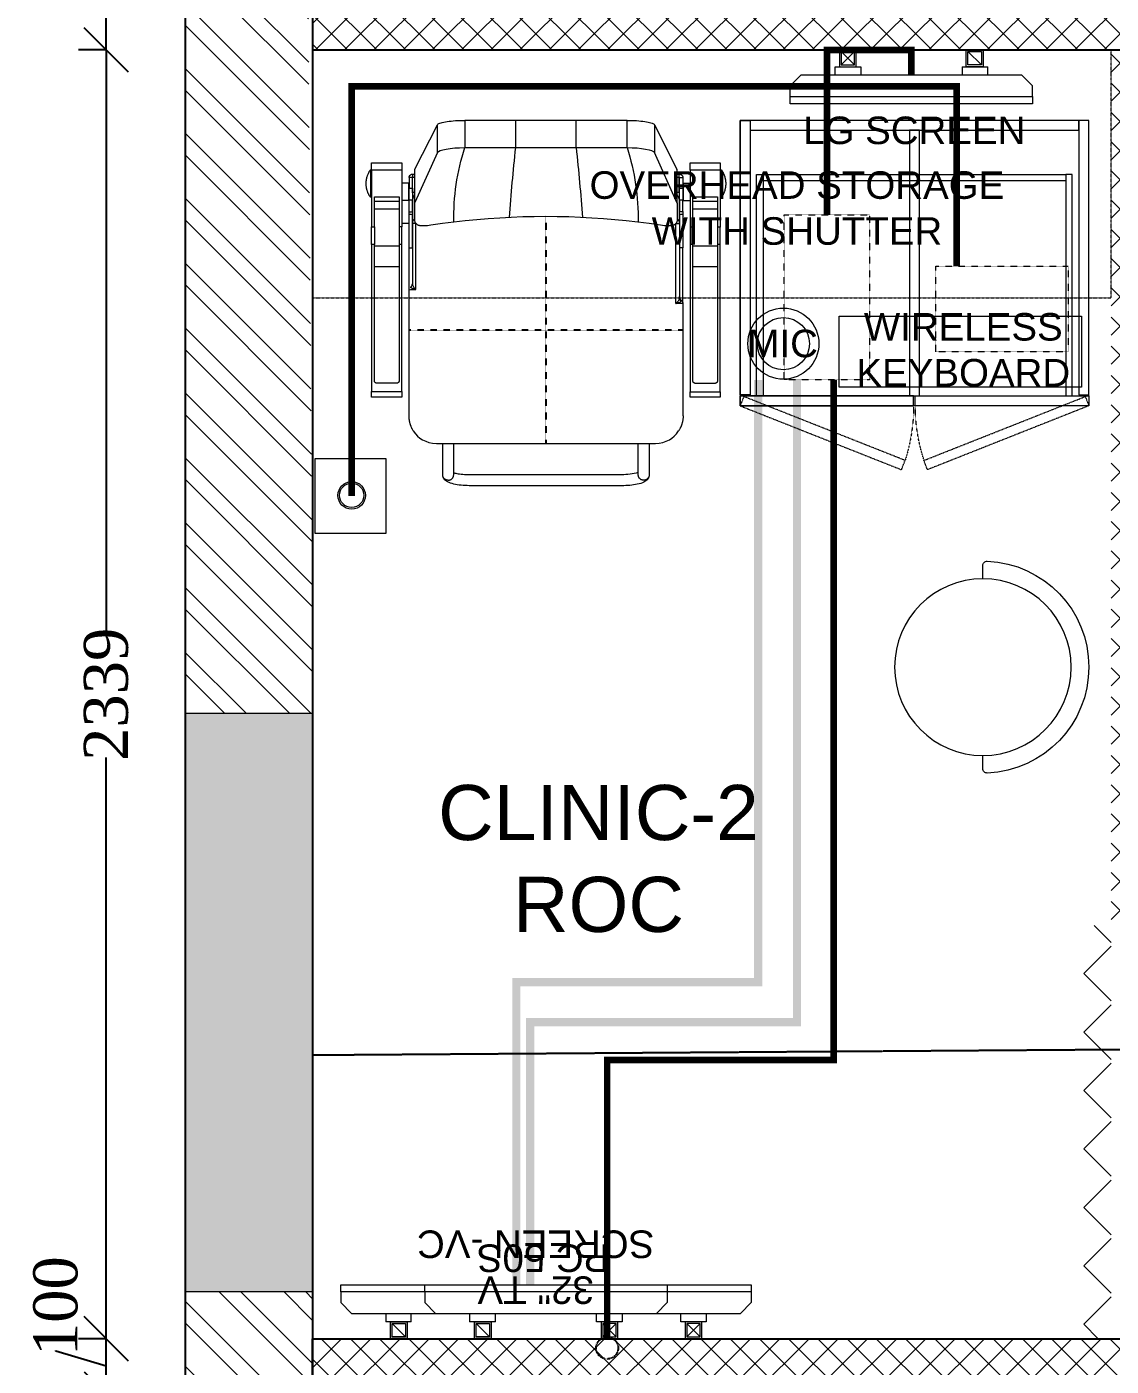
# Model space of a CAD drawing. Header units: millimetres. Extents: x 247811 to 254473, y -206991 to -192801.
# Drawn here: x 247811 to 249779, y -197293 to -194862 of the extents above; entities that cross this region are included whole.
import ezdxf

# ---------------------------------------------------------------- set-up
doc = ezdxf.new("R2010")
doc.units = ezdxf.units.MM
doc.header["$LTSCALE"] = 0.1
doc.header["$MEASUREMENT"] = 0
doc.header["$PDMODE"] = 3
for name, pattern in [('a_p6_plan_L18$0$HIDDEN', [0.375, 0.25, -0.125]), ('ACAD_ISO03W100', [30, 12, -18]), ('HIDDEN', [0.375, 0.25, -0.125])]:
    doc.linetypes.add(name, pattern=pattern)
for name, color, linetype, lineweight in [('A-DIM', 31, 'Continuous', 15), ('Column', 243, 'Continuous', 9), ('Floor-Unit', 1, 'Continuous', 13), ('HIDDEN LINE', 177, 'Continuous', 0), ('I-FURNITURE CURTAIN', 156, 'Continuous', 13), ('LENS_CURTAIN', 5, 'a_p6_plan_L18$0$HIDDEN', 9), ('LENS_FURNITURE', 13, 'Continuous', 9), ('LENS_HATCH', 251, 'Continuous', 5), ('LENS_HATCH_WALL', 251, 'Continuous', 5), ('LENS_PARTITION', 21, 'Continuous', 25), ('LENS_TEXT', 4, 'Continuous', 5), ('LN-DIMENSION', 252, 'Continuous', 5), ('LN-ELEVATION-2', 103, 'Continuous', 20), ('TV', 3, 'Continuous', 18)]:
    doc.layers.add(name, color=color, linetype=linetype, lineweight=lineweight)
doc.layers.add('BEAM', color=5, linetype='Continuous')
doc.layers.add('wall', color=5, linetype='Continuous')
doc.layers.add('Column hatch', color=252, linetype='Continuous', lineweight=20, true_color=0x8a8a8a)
doc.styles.add('LK by Kuldeepak', font='times.ttf')
doc.styles.get("Standard").update_dxf_attribs({"font": 'arial.ttf'})
doc.dimstyles.new('LK BY KULDEEPAK', dxfattribs={"dimtxt": 80, "dimasz": 80, "dimexe": 50, "dimexo": 1, "dimtad": 0, "dimdec": 0, "dimtxsty": 'LK by Kuldeepak', "dimblk": 'OBLIQUE', "dimcen": 2.5, "dimclrd": 250, "dimclre": 250, "dimclrt": 256, "dimadec": 0, "dimazin": 0, "dimtfac": 1, "dimtdec": 0, "dimtmove": 0, "dimatfit": 3, "dimfxl": 1, "dimarcsym": 0})

# ---------------------------------------------------------------- blocks, each defined once
blk = doc.blocks.new('CLINIC SCREEN')
at = {"layer": 'TV'}
for p, q in [((-103.1, 42.9), (-127.4, 18.6)), ((-127.4, 42.9), (-103.1, 18.6)), ((102.7, 42.9), (127, 18.6))]:
    blk.add_line(p, q, dxfattribs=at)
at = {"layer": 'TV', "ltscale": 12}
for p, q in [((-220, -19.4), (-200.6, 0)), ((200.6, 0), (-200.6, 0)), ((-138.5, 0), (-138.5, 15.5)), ((-138.5, 15.5), (-92, 15.5)), ((-92, 15.5), (-92, 0)), ((92, 15.5), (92, 0)), ((92, 15.5), (138.5, 15.5)), ((138.5, 0), (138.5, 15.5)), ((220, -19.4), (200.6, 0)), ((-220, -38.8), (-220, -19.4)), ((220, -38.8), (220, -19.4))]:
    blk.add_line(p, q, dxfattribs=at)
at = {"layer": 'TV'}
for points in [[(-130.4, 15.5), (-100.1, 15.5), (-100.1, 45.9), (-130.4, 45.9)], [(-127.4, 18.6), (-103.1, 18.6), (-103.1, 42.9), (-127.4, 42.9)], [(130, 15.5), (99.7, 15.5), (99.7, 45.9), (130, 45.9)], [(127, 18.6), (102.7, 18.6), (102.7, 42.9), (127, 42.9)]]:
    blk.add_lwpolyline(points, close=True, dxfattribs=at)
at = {"layer": 'TV', "ltscale": 12}
blk.add_lwpolyline([(-220, -51.7), (-220, -38.8), (220, -38.8), (220, -51.7)], close=True, dxfattribs=at)
at = {"layer": 'Floor-Unit', "color": 0, "ltscale": 2, "insert": (5.2, -100.4), "char_height": 50, "attachment_point": 5}
blk.add_mtext_dynamic_manual_height_columns('LG SCREEN', width=466.48, gutter_width=12.5, heights=[0], dxfattribs=at)
blk = doc.blocks.new('A$C18799085')
at = {"layer": 'TV'}
for p, q in [((116.9, 152.6), (92.6, 128.3)), ((92.6, 152.6), (116.9, 128.3)), ((627.7, 152.6), (652, 128.3))]:
    blk.add_line(p, q, dxfattribs=at)
at = {"layer": 'TV', "ltscale": 12}
for p, q in [((81.5, 109.7), (81.5, 125.2)), ((81.5, 125.2), (128, 125.2)), ((128, 125.2), (128, 109.7)), ((617, 125.2), (617, 109.7)), ((617, 125.2), (663.5, 125.2)), ((663.5, 109.7), (663.5, 125.2)), ((0, 90.3), (19.4, 109.7)), ((725.6, 109.7), (19.4, 109.7)), ((745, 90.3), (725.6, 109.7)), ((0, 70.9), (0, 90.3)), ((745, 70.9), (745, 90.3))]:
    blk.add_line(p, q, dxfattribs=at)
at = {"layer": 'TV'}
for points in [[(89.6, 125.2), (119.9, 125.2), (119.9, 155.6), (89.6, 155.6)], [(92.6, 128.3), (116.9, 128.3), (116.9, 152.6), (92.6, 152.6)], [(655, 125.2), (624.7, 125.2), (624.7, 155.6), (655, 155.6)], [(652, 128.3), (627.7, 128.3), (627.7, 152.6), (652, 152.6)]]:
    blk.add_lwpolyline(points, close=True, dxfattribs=at)
at = {"layer": 'TV', "ltscale": 12}
blk.add_lwpolyline([(0, 58), (0, 70.9), (745, 70.9), (745, 58)], close=True, dxfattribs=at)
at = {"layer": 'Floor-Unit', "color": 0, "ltscale": 2, "insert": (391.2, 25.6), "char_height": 50, "attachment_point": 5}
blk.add_mtext_dynamic_manual_height_columns('32" TV SCREEN -VC', width=466.48, gutter_width=12.5, heights=[0], dxfattribs=at)
blk = doc.blocks.new('A$Cd93dec76')
at = {"layer": 'TV'}
for p, q in [((124.9, 168.9), (100.6, 144.6)), ((100.6, 168.9), (124.9, 144.6)), ((330.7, 168.9), (355, 144.6))]:
    blk.add_line(p, q, dxfattribs=at)
at = {"layer": 'TV', "ltscale": 12}
for p, q in [((8, 106.6), (27.5, 126)), ((428.6, 126), (27.5, 126)), ((89.5, 126), (89.5, 141.6)), ((89.5, 141.6), (136.1, 141.6)), ((136.1, 141.6), (136.1, 126)), ((320, 141.6), (320, 126)), ((320, 141.6), (366.6, 141.6)), ((366.6, 126), (366.6, 141.6)), ((448, 106.6), (428.6, 126)), ((8, 87.2), (8, 106.6)), ((448, 87.2), (448, 106.6))]:
    blk.add_line(p, q, dxfattribs=at)
at = {"layer": 'TV'}
for points in [[(97.6, 141.6), (128, 141.6), (128, 171.9), (97.6, 171.9)], [(358.1, 141.6), (327.7, 141.6), (327.7, 171.9), (358.1, 171.9)], [(100.6, 144.6), (124.9, 144.6), (124.9, 168.9), (100.6, 168.9)], [(355, 144.6), (330.7, 144.6), (330.7, 168.9), (355, 168.9)]]:
    blk.add_lwpolyline(points, close=True, dxfattribs=at)
at = {"layer": 'TV', "ltscale": 12}
blk.add_lwpolyline([(8, 74.3), (8, 87.2), (448, 87.2), (448, 74.3)], close=True, dxfattribs=at)
at = {"layer": 'Floor-Unit', "color": 0, "ltscale": 2, "insert": (233.2, 25.6), "char_height": 50, "attachment_point": 5}
blk.add_mtext_dynamic_manual_height_columns('PC 50S', width=466.48, gutter_width=12.5, heights=[0], dxfattribs=at)
blk = doc.blocks.new('A$C04ba86de')
at = {"layer": 'TV', "ltscale": 12}
blk.add_lwpolyline([(8, 0), (8, 129.1), (448, 129.1), (448, 0)], close=True, dxfattribs=at)
at = {"layer": 'Floor-Unit', "color": 0, "ltscale": 2, "insert": (233.2, 67.5), "char_height": 50, "attachment_point": 5}
blk.add_mtext_dynamic_manual_height_columns('WIRELESS KEYBOARD', width=466.48, gutter_width=12.5, heights=[0], dxfattribs=at)
blk = doc.blocks.new('A$C3159410d')
at = {"layer": 'TV', "ltscale": 12}
for radius in [64.5, 47.4]:
    blk.add_circle((234.5, 64.5), radius, dxfattribs=at)
at = {"layer": 'Floor-Unit', "color": 0, "ltscale": 2, "insert": (233.2, 64.5), "char_height": 50, "attachment_point": 5}
blk.add_mtext_dynamic_manual_height_columns('MIC', width=466.48, gutter_width=12.5, heights=[0], dxfattribs=at)
blk = doc.blocks.new('Chair')
at = {"layer": 'Floor-Unit', "ltscale": 100}
blk.add_lwpolyline([(586990.8, -21249.2), (586953, -21249.2, 0.426474), (586941, -21261.7, 0.959166), (587540.5, -21261.7, 0.426474), (587528.5, -21249.2), (587490.8, -21249.2)], format="xyb", dxfattribs=at)
blk.add_circle((587240.8, -21249.2), 250, dxfattribs=at)
blk = doc.blocks.new('chr')
at = {"layer": 'Defpoints', "linetype": 'HIDDEN'}
for p, q in [((0, 205.7), (0, -205.7)), ((-249, 0), (249, 0))]:
    blk.add_line(p, q, dxfattribs=at)
at = {"layer": 'LENS_FURNITURE'}
for points in [[(-197, 372.7), (-237.8, 291.7), (-237.8, 231.2, 0.110434), (-238, 230.4), (-238, 199.5), (-238, 199.4)], [(238, 199.4), (238, 199.5), (238, 230.4, 0.107055), (237.8, 231.2), (237.8, 291.7), (197, 372.7)], [(236, 193.5, -0.026868), (242.5, 193.2), (242.5, 193.5), (242.5, 193.7), (242.4, 194.2), (242.4, 194.5), (242.3, 194.8), (242.3, 195), (242.2, 195.2), (242.2, 195.5), (242.1, 195.7), (242, 196), (242, 196.2), (241.9, 196.5), (241.7, 196.9), (241.5, 197.4), (241.3, 197.9), (241.2, 198.1), (240.9, 198.5), (240.8, 198.8), (240.6, 199), (240.3, 199.4), (240.2, 199.6), (240, 199.8), (239.9, 200), (239.7, 200.2), (239.5, 200.4), (239.4, 200.6), (239.2, 200.7), (239, 200.9), (238.8, 201.1), (238.4, 201.4), (238, 201.7)], [(249, 73.3, 0.004277), (236, 73.4), (236, 193.3)], [(-249, 48.3, -0.00446), (-236, 48.4), (-236, 48.4), (-236.4, 48.5), (-238.1, 49), (-240.7, 49.9), (-242.8, 50.7), (-244.4, 51.5), (-245.5, 52.3), (-245.3, 52.5), (-245.1, 52.6), (-244.8, 52.9), (-244.5, 53.3), (-244.4, 53.5), (-244.2, 53.7), (-244.1, 53.8), (-244, 54), (-243.9, 54.2), (-243.6, 54.6), (-243.5, 54.8), (-243.4, 55), (-243.3, 55.2), (-243.2, 55.4), (-243.1, 55.7), (-243.1, 55.9), (-243, 56.1), (-242.9, 56.3), (-242.8, 56.7), (-242.7, 57), (-242.7, 57.2), (-242.6, 57.4), (-242.6, 57.6), (-242.6, 57.9), (-242.5, 58.1), (-242.5, 58.5), (-242.5, 58.8), (-242.5, 59)]]:
    blk.add_lwpolyline(points, format="xyb", dxfattribs=at)
for points in [[(-147.2, 331.1), (-147.2, 380.6), (-151.5, 380.5), (-155.9, 380.4), (-160.1, 380.3), (-164.3, 380.1), (-168.3, 379.8), (-172.2, 379.4), (-175.9, 379), (-179.3, 378.5), (-182.5, 378), (-185.5, 377.5), (-188.1, 376.9), (-190.5, 376.2), (-192.5, 375.6), (-194.2, 374.9), (-195.5, 374.1), (-196.4, 373.4), (-197, 372.7), (-197, 322.4)], [(-147.2, 380.6), (147.2, 380.6)], [(-54.8, 331.1), (-54.8, 380.6)], [(54.8, 331.1), (54.8, 380.6)], [(197, 322.4), (197, 372.7), (196.5, 373.4), (195.5, 374.1), (194.2, 374.9), (192.5, 375.6), (190.5, 376.2), (188.2, 376.9), (185.5, 377.5), (182.6, 378), (179.4, 378.5), (175.9, 379), (172.2, 379.4), (168.4, 379.8), (164.3, 380.1), (160.2, 380.3), (155.9, 380.4), (151.6, 380.5), (147.2, 380.6), (147.2, 331.1)], [(-237.8, 231.2), (-197, 322.4)], [(147.2, 331.1), (-147.2, 331.1)], [(197, 322.4), (237.8, 231.2)], [(197, 321.2), (197, 321.7), (197, 321.9)], [(-261.5, 290.2), (-261.5, 303.2), (-316.5, 303.2), (-316.5, 290.2), (-261.5, 290.2), (-261.5, 187)], [(-238, 230.2), (-238, 230.4), (-238, 290.9), (-238, 291), (-238, 291.1), (-237.9, 291.2), (-237.9, 291.3), (-237.9, 291.4), (-237.9, 291.5), (-237.8, 291.6), (-237.8, 291.7)], [(238, 230.2), (238, 230.4), (238, 290.9), (238, 291), (238, 291.1), (238, 291.2), (238, 291.3), (237.9, 291.4), (237.9, 291.5), (237.9, 291.6), (237.8, 291.7)], [(316.5, 290.4), (316.5, 303.4), (261.5, 303.4), (261.5, 290.4), (316.5, 290.4), (316.5, 187.2)], [(-316.5, 290.7), (-318.5, 290.7), (-318.8, 290.3), (-319.1, 289.9), (-319.3, 289.4), (-319.9, 288.6), (-320.1, 288.1), (-320.4, 287.7), (-320.9, 286.8), (-321.2, 286.4), (-321.4, 285.9), (-321.6, 285.5), (-321.8, 285), (-322.3, 284.1), (-322.5, 283.6), (-322.7, 283.2), (-322.9, 282.7), (-323.1, 282.2), (-323.3, 281.8), (-323.5, 281.3), (-323.8, 280.4), (-324, 279.9), (-324.1, 279.4), (-324.5, 278.4), (-324.6, 277.9), (-324.7, 277.5), (-324.9, 277), (-325, 276.5), (-325.2, 275.5), (-325.5, 274.5), (-325.6, 274), (-325.7, 273.5), (-325.9, 272), (-326.1, 270.5), (-326.1, 270), (-326.2, 269.5), (-326.2, 269), (-326.3, 268.5), (-326.3, 268), (-326.3, 267.5), (-326.3, 267), (-326.3, 266.5), (-326.4, 266), (-326.4, 265.4), (-326.3, 264.9), (-326.3, 264.4), (-326.3, 263.9), (-326.3, 262.9), (-326.2, 262.4), (-326.2, 261.9), (-326.1, 261.4), (-326.1, 260.9), (-325.9, 259.4), (-325.8, 258.9), (-325.7, 258.4), (-325.7, 257.9), (-325.6, 257.4), (-325.5, 256.9), (-325.4, 256.4), (-325.2, 255.9), (-325, 254.9), (-324.9, 254.4), (-324.7, 253.9), (-324.6, 253.4), (-324.5, 253), (-324, 251.5), (-323.8, 251), (-323.6, 250.5), (-323.5, 250.1), (-323.3, 249.6), (-323.1, 249.1), (-322.9, 248.7), (-322.7, 248.2), (-322.5, 247.7), (-322.3, 247.3), (-321.8, 246.4), (-321.6, 245.9), (-321.4, 245.5), (-321.2, 245), (-320.7, 244.1), (-320.4, 243.7), (-320.1, 243.2), (-319.9, 242.8), (-319.3, 242), (-319.1, 241.5), (-318.8, 241.1), (-318.5, 240.7), (-316.5, 240.7)], [(-318.5, 240.7), (-318.5, 290.7)], [(-316.5, 290.2), (-316.5, 187)], [(-238, 277.2), (-242, 277.2), (-242, 283.1), (-242.2, 283.1), (-242.6, 283.1), (-242.8, 283), (-243, 283), (-243.1, 283), (-243.3, 283), (-243.5, 282.9), (-243.7, 282.9), (-244.1, 282.8), (-244.2, 282.7), (-244.4, 282.6), (-244.8, 282.5), (-244.9, 282.4), (-245.1, 282.3), (-245.3, 282.2), (-245.6, 282), (-245.8, 281.9), (-245.9, 281.8), (-246.1, 281.7), (-246.2, 281.5), (-246.4, 281.4), (-246.5, 281.3), (-246.6, 281.2), (-246.8, 281), (-246.9, 280.9), (-247, 280.7), (-247.1, 280.6), (-247.4, 280.3), (-247.5, 280.1), (-247.6, 280), (-247.7, 279.8), (-247.8, 279.6), (-247.9, 279.3), (-248.1, 278.9), (-248.2, 278.6), (-248.3, 278.4), (-248.3, 278.2), (-248.4, 278), (-248.4, 277.8), (-248.4, 277.6), (-248.4, 277.4), (-248.5, 277.3), (-248.5, 277.1), (-248.5, 276.9), (-248.5, 276.7)], [(-242.5, 257.7), (-242.5, 276.7), (-248.5, 276.7), (-248.5, 257.7)], [(-242.5, 249.3), (-242.5, 249.4), (-242.4, 249.6), (-242.2, 249.6), (-242, 249.6), (-242, 277.2), (-242.1, 277.2), (-242.1, 277.2), (-242.2, 277.1), (-242.2, 277.1), (-242.3, 277.1), (-242.3, 277), (-242.4, 277), (-242.4, 277), (-242.5, 276.9), (-242.5, 276.8), (-242.5, 276.8), (-242.5, 276.7), (-242.5, 276.7)], [(-238, 283.1), (-242, 283.1)], [(248.5, 276.7), (248.5, 277.3), (248.4, 277.4), (248.4, 277.6), (248.4, 277.8), (248.4, 278), (248.3, 278.2), (248.1, 278.7), (248.1, 278.9), (247.9, 279.3), (247.9, 279.4), (247.8, 279.6), (247.7, 279.8), (247.6, 280), (247.5, 280.1), (247.4, 280.3), (247.1, 280.6), (247, 280.7), (246.9, 280.9), (246.8, 281), (246.6, 281.2), (246.5, 281.3), (246.1, 281.7), (245.9, 281.8), (245.8, 281.9), (245.6, 282), (245.3, 282.2), (245.1, 282.3), (244.9, 282.4), (244.8, 282.5), (244.4, 282.6), (244.2, 282.7), (244.1, 282.8), (243.9, 282.8), (243.7, 282.9), (243.5, 282.9), (243.3, 283), (243.1, 283), (242.9, 283), (242.8, 283), (242.6, 283.1), (242.2, 283.1), (242, 283.1), (242, 277.2), (238, 277.2)], [(242, 283.1), (238, 283.1)], [(242.5, 249.3), (242.4, 249.5), (242.4, 249.5), (242.4, 249.5), (242.4, 249.5), (242.2, 249.6), (242, 249.6), (242, 277.2), (242.1, 277.2), (242.1, 277.2), (242.2, 277.1), (242.2, 277.1), (242.3, 277.1), (242.3, 277), (242.4, 277), (242.4, 277), (242.5, 276.9), (242.5, 276.8), (242.5, 276.8), (242.5, 276.7), (242.5, 276.7)], [(242.5, 257.7), (242.5, 276.7), (248.5, 276.7), (248.5, 257.7)], [(261.5, 290.4), (261.5, 187.2)], [(316.5, 240.9), (318.5, 240.9), (318.8, 241.3), (319.1, 241.7), (319.6, 242.6), (320.1, 243.4), (320.7, 244.3), (320.9, 244.8), (321.2, 245.2), (321.4, 245.6), (321.6, 246.1), (321.8, 246.5), (322.1, 247), (322.3, 247.5), (322.5, 247.9), (322.7, 248.4), (322.9, 248.9), (323.1, 249.3), (323.3, 249.8), (323.5, 250.3), (323.8, 251.2), (324, 251.7), (324.1, 252.2), (324.5, 253.1), (324.6, 253.6), (324.9, 254.6), (325, 255.1), (325.2, 256.1), (325.4, 256.6), (325.5, 257.1), (325.6, 257.6), (325.7, 258.1), (325.7, 258.6), (325.8, 259.1), (326, 260.1), (326.1, 261.1), (326.1, 261.6), (326.2, 262.1), (326.3, 263.1), (326.3, 263.6), (326.3, 264.1), (326.3, 264.6), (326.3, 265.1), (326.4, 265.6), (326.4, 266.1), (326.3, 266.6), (326.3, 267.1), (326.3, 267.7), (326.3, 268.2), (326.3, 268.7), (326.2, 269.7), (326.1, 270.2), (326.1, 270.7), (326, 271.7), (325.8, 272.7), (325.7, 273.2), (325.7, 273.7), (325.5, 274.7), (325.4, 275.2), (325.2, 275.7), (325, 276.7), (324.9, 277.2), (324.7, 277.6), (324.6, 278.1), (324.5, 278.6), (324.1, 279.6), (324, 280.1), (323.8, 280.6), (323.5, 281.5), (323.3, 282), (322.9, 282.9), (322.7, 283.4), (322.3, 284.3), (321.8, 285.2), (321.6, 285.7), (321.4, 286.1), (321.2, 286.6), (320.9, 287), (320.7, 287.5), (320.1, 288.3), (319.9, 288.8), (319.6, 289.2), (319.3, 289.6), (319.1, 290), (318.8, 290.5), (318.5, 290.9), (316.5, 290.9)], [(318.5, 290.9), (318.5, 240.9)], [(-248.5, 265.7), (-249.5, 266.7), (-261.5, 266.7)], [(-249.5, 234.7), (-249.5, 266.7)], [(-238, 201.8), (-238.2, 201.6), (-238.4, 201.5), (-238.6, 201.3), (-238.8, 201.1), (-238.9, 200.9), (-239.1, 200.8), (-239.3, 200.6), (-239.5, 200.4), (-239.7, 200.2), (-239.8, 200), (-240, 199.8), (-240.2, 199.6), (-240.3, 199.4), (-240.5, 199.2), (-240.6, 199), (-240.9, 198.6), (-241.1, 198.1), (-241.2, 197.9), (-241.4, 197.7), (-241.5, 197.4), (-241.6, 197.2), (-241.7, 197), (-241.8, 196.7), (-241.9, 196.5), (-241.9, 196.2), (-242, 196), (-242.1, 195.8), (-242.2, 195.5), (-242.2, 195.3), (-242.3, 195), (-242.3, 194.8), (-242.4, 194.5), (-242.4, 194), (-242.5, 193.7), (-242.5, 193.2), (-242.5, 232.1), (-242.2, 236.1), (-241.2, 240.1), (-239.5, 243.8), (-238, 246)], [(-242, 249.6), (-240.7, 249.6), (-239.3, 249.6), (-238, 249.5)], [(238, 246.1), (238.5, 245.4), (240.2, 242.4), (241.5, 239.1), (242.2, 235.6), (242.5, 232.1), (242.5, 193.2), (242.5, 84), (242.2, 81.9), (241.2, 79.8), (239.7, 77.4), (237.7, 75), (236, 73.4), (236, 73.4), (236.4, 73.5), (238.1, 74), (240.7, 74.9), (242.8, 75.7), (244.4, 76.5), (245.5, 77.3), (245.3, 77.5), (245.1, 77.6), (244.8, 77.9), (244.5, 78.3), (244.4, 78.5), (244.2, 78.7), (244.1, 78.8), (243.9, 79.2), (243.8, 79.4), (243.6, 79.6), (243.5, 79.8), (243.4, 80), (243.3, 80.2), (243.2, 80.4), (243.1, 80.7), (243.1, 80.9), (243, 81.1), (242.9, 81.3), (242.8, 81.7), (242.7, 82), (242.7, 82.2), (242.6, 82.4), (242.6, 82.6), (242.6, 82.9), (242.5, 83.1), (242.5, 83.5), (242.5, 83.8), (242.5, 84)], [(238, 249.5), (239.3, 249.6), (242, 249.6)], [(261.5, 266.9), (249.5, 266.9), (248.5, 265.9)], [(249.5, 266.9), (249.5, 234.9)], [(-266.5, 187), (-266.5, 241.7), (-311.5, 241.7), (-311.5, 187)], [(-266.5, 233.8), (-311.5, 233.8)], [(-266.5, 219.8), (-311.5, 219.8)], [(-261.5, 234.7), (-249.5, 234.7), (-248.5, 235.7)], [(-248.5, 215.4), (-248.5, 209.6), (-242.5, 209.6), (-242.5, 215.4), (-248.5, 215.4), (-248.5, 235.9)], [(-242.5, 235.9), (-242.5, 215.4)], [(-242.5, 222.6), (-242.4, 223), (-242.4, 223.1), (-242.4, 223.1), (-242.4, 223.1), (-242.2, 223.4), (-242, 223.6)], [(242, 223.7), (242.2, 223.4), (242.4, 223.2), (242.5, 223), (242.5, 222.7)], [(242.5, 214.3), (242.5, 209.8), (248.5, 209.8), (248.5, 214.3), (242.5, 214.3), (242.5, 235.9)], [(248.5, 235.9), (249.5, 234.9), (261.5, 234.9)], [(248.5, 214.3), (248.5, 235.9)], [(311.5, 187.2), (311.5, 241.8), (266.5, 241.8), (266.5, 187.2)], [(311.5, 234), (266.5, 234)], [(311.5, 220), (266.5, 220)], [(-248.5, 209.6), (-248.5, 149.4)], [(-242.5, 209.6), (-242.5, 149.4)], [(-238, 199.5), (-238, 199.4), (-238, 199.1), (-238, 198.6), (-237.9, 198.4), (-237.9, 197.9), (-237.8, 197.7), (-237.7, 197.2), (-237.7, 197), (-237.6, 196.7), (-237.6, 196.5), (-237.5, 196.3), (-237.4, 196), (-237.3, 195.8), (-237.2, 195.6), (-237.1, 195.4), (-237, 195.1), (-236.9, 194.9), (-236.8, 194.7), (-236.5, 194.1), (-236.3, 193.9), (-236.2, 193.7), (-236.1, 193.5), (-235.8, 193.1), (-235.5, 192.7), (-235.3, 192.6), (-235.1, 192.4), (-235, 192.2), (-234.8, 192), (-234.6, 191.9), (-234.2, 191.6), (-233.9, 191.3), (-233.5, 191), (-233.3, 190.9), (-233, 190.7), (-232.6, 190.5), (-232.4, 190.4), (-232, 190.2), (-231.7, 190.1), (-231.5, 190), (-231.1, 189.8), (-230.8, 189.8), (-230.6, 189.7), (-230.4, 189.7), (-230.1, 189.6), (-229.9, 189.5), (-229.7, 189.5), (-229.4, 189.5), (-228.9, 189.4), (-228.7, 189.4), (-228.5, 189.4), (-228.2, 189.4), (-228, 189.4), (-214.9, 189.4)], [(-214.9, 189.4), (-208.1, 190.4), (-187.4, 193.3), (-166.6, 195.9), (-145.8, 198.2), (-125, 200.2), (-104.2, 201.9), (-83.3, 203.3), (-62.4, 204.4), (-41.5, 205.2), (-20.6, 205.7), (0.3, 205.8), (21.2, 205.6), (42.1, 205.2), (63, 204.4), (83.9, 203.3), (104.8, 201.9), (125.6, 200.2), (146.5, 198.2), (167.2, 195.8), (188, 193.2), (208.7, 190.3), (214.9, 189.4)], [(214.9, 189.4), (228, 189.4), (228.3, 189.4), (228.5, 189.4), (228.7, 189.4), (229, 189.4), (229.5, 189.5), (229.7, 189.5), (229.9, 189.5), (230.6, 189.7), (230.9, 189.8), (231.1, 189.8), (231.3, 189.9), (231.6, 190), (231.8, 190.1), (232, 190.2), (232.2, 190.3), (232.4, 190.4), (232.7, 190.5), (233.1, 190.7), (233.3, 190.9), (233.5, 191), (233.9, 191.3), (234.3, 191.6), (234.6, 191.9), (234.8, 192), (235, 192.2), (235.2, 192.4), (235.3, 192.6), (235.5, 192.7), (235.8, 193.1), (236.1, 193.5), (236.4, 193.9), (236.5, 194.1), (236.6, 194.3), (236.9, 194.7), (237, 194.9), (237.1, 195.1), (237.2, 195.4), (237.3, 195.6), (237.4, 195.8), (237.5, 196), (237.5, 196.3), (237.6, 196.5), (237.7, 196.7), (237.8, 197.4), (237.9, 197.7), (237.9, 197.9), (238, 198.4), (238, 198.6), (238, 198.9), (238, 199.1), (238, 199.4), (238, 199.5)], [(242.5, 149.5), (242.5, 209.8)], [(248.5, 149.5), (248.5, 209.8)], [(-316.5, 155.2), (-316.5, 187), (-311.5, 187), (-311.5, 155.2)], [(-266.5, 155.2), (-266.5, 187), (-261.5, 187), (-261.5, 155.2)], [(-236, 193.5), (-236.5, 193.5), (-237.1, 193.5), (-238.2, 193.5), (-238.7, 193.5), (-239.2, 193.5), (-239.8, 193.4), (-240.3, 193.4), (-241.4, 193.3), (-242, 193.3), (-242.5, 193.2), (-242.5, 59), (-242.2, 57), (-241.2, 54.8), (-239.8, 52.5), (-237.7, 50), (-236, 48.4), (-236, 193.4)], [(261.5, 194), (248.5, 194)], [(261.5, 155.4), (261.5, 187.2), (266.5, 187.2), (266.5, 155.4)], [(-316.5, -111.8), (-316.5, 155.2), (-311.5, 155.2), (-311.5, -91.8), (-311.5, -92), (-311.5, -92.1), (-311.5, -92.3), (-311.5, -92.5), (-311.4, -92.7), (-311.4, -93), (-311.3, -93.2), (-311.3, -93.3), (-311.2, -93.6), (-311.1, -93.8), (-311, -93.9), (-310.9, -94.1), (-310.9, -94.3), (-310.6, -94.7), (-310.5, -94.8), (-310.4, -95), (-310.3, -95.1), (-310.1, -95.2), (-309.9, -95.5), (-309.8, -95.6), (-309.7, -95.7), (-309.2, -96), (-309.1, -96.1), (-309, -96.2), (-308.8, -96.2), (-308.5, -96.4), (-308.2, -96.5), (-308, -96.6), (-307.7, -96.7), (-307.5, -96.7), (-307.3, -96.7), (-307.2, -96.8), (-307, -96.8), (-306.8, -96.8), (-306.7, -96.8), (-306.5, -96.8), (-271.5, -96.8), (-271.3, -96.8), (-271.2, -96.8), (-271, -96.8), (-270.8, -96.8), (-270.5, -96.7), (-270.3, -96.7), (-270, -96.6), (-269.8, -96.5), (-269.7, -96.5), (-269.5, -96.4), (-269.2, -96.2), (-269.1, -96.2), (-268.9, -96.1), (-268.8, -96), (-268.6, -95.9), (-268.3, -95.7), (-268.2, -95.6), (-268.1, -95.5), (-267.8, -95.2), (-267.7, -95.1), (-267.6, -95), (-267.5, -94.8), (-267.4, -94.7), (-267.3, -94.5), (-267.2, -94.4), (-267.1, -94.1), (-267, -93.9), (-266.9, -93.6), (-266.8, -93.5), (-266.7, -93.3), (-266.7, -93.2), (-266.6, -93), (-266.6, -92.7), (-266.5, -92.5), (-266.5, -92.3), (-266.5, -92), (-266.5, -91.8), (-266.5, 155.2), (-261.5, 155.2), (-261.5, -111.8)], [(-266.5, 152.7), (-311.5, 152.7)], [(-248.5, 50.7), (-248.5, 52.8), (-248.5, 149.4), (-242.5, 149.4), (-242.5, 61.3)], [(248.5, 75.6), (248.5, 149.5), (242.5, 149.5), (242.5, 83.8)], [(316.5, 155.4), (316.5, -111.6), (261.5, -111.6), (261.5, -121.6), (316.5, -121.6), (316.5, -111.6)], [(261.5, -111.6), (261.5, 155.4), (266.5, 155.4), (266.5, -91.6), (266.5, -91.8), (266.5, -91.9), (266.5, -92.1), (266.5, -92.3), (266.6, -92.5), (266.6, -92.6), (266.6, -92.8), (266.7, -93.1), (266.8, -93.3), (266.8, -93.4), (266.9, -93.6), (267, -93.8), (267.1, -93.9), (267.1, -94.1), (267.2, -94.2), (267.3, -94.4), (267.4, -94.5), (267.5, -94.6), (267.6, -94.8), (267.7, -94.9), (267.8, -95), (268.1, -95.3), (268.2, -95.4), (268.3, -95.5), (268.6, -95.7), (268.8, -95.8), (268.9, -95.9), (269, -96), (269.4, -96.1), (269.8, -96.3), (270, -96.4), (270.3, -96.5), (270.5, -96.5), (270.6, -96.5), (270.8, -96.6), (271, -96.6), (271.2, -96.6), (271.5, -96.6), (306.5, -96.6), (306.7, -96.6), (306.8, -96.6), (307, -96.6), (307.2, -96.6), (307.3, -96.5), (307.5, -96.5), (307.7, -96.5), (308, -96.4), (308.2, -96.3), (308.3, -96.3), (308.6, -96.1), (308.8, -96), (308.9, -96), (309.1, -95.9), (309.2, -95.8), (309.4, -95.7), (309.7, -95.5), (309.8, -95.4), (309.9, -95.3), (310.1, -95), (310.3, -94.9), (310.4, -94.8), (310.6, -94.5), (310.7, -94.4), (310.8, -94.2), (310.9, -94.1), (310.9, -93.9), (311, -93.8), (311.1, -93.4), (311.2, -93.3), (311.3, -93.1), (311.4, -92.8), (311.4, -92.6), (311.4, -92.5), (311.5, -92.3), (311.5, -92.1), (311.5, -91.9), (311.5, -91.8), (311.5, -91.6), (311.5, 155.4)], [(311.5, 152.9), (266.5, 152.9)], [(-266.5, 115.3), (-311.5, 115.3)], [(311.5, 115.5), (266.5, 115.5)], [(246.5, 78.1), (246.2, 77.9), (245.5, 77.3)], [(248.5, 75.7), (248.7, 75.2), (248.7, 75), (248.8, 74.8), (248.8, 74.7), (248.9, 74.5), (249, 74), (249, 73.8), (249, 73.5), (249, 73.3), (249, -155.7)], [(-249, -155.7), (-249, 48.3), (-249, 48.5), (-249, 48.6), (-249, 48.8), (-249, 49), (-248.9, 49.2), (-248.9, 49.4), (-248.9, 49.6), (-248.8, 49.8), (-248.8, 49.9), (-248.7, 50.1), (-248.6, 50.5), (-248.4, 50.8), (-248.4, 51), (-248.3, 51.1), (-248.2, 51.3), (-248, 51.6), (-247.9, 51.8), (-247.8, 51.9), (-247.6, 52.1), (-247.5, 52.2), (-247.3, 52.5), (-247.1, 52.6), (-247, 52.7), (-246.9, 52.9), (-246.7, 53), (-246.6, 53.1), (-246.3, 52.9), (-245.5, 52.3)], [(-248.5, 52.8), (-246.9, 52.8)], [(-246.6, 53.1), (-246.2, 53.4), (-245.8, 53.7), (-245.5, 54), (-245.1, 54.4), (-245, 54.6), (-244.7, 54.9), (-244.5, 55.1), (-244.4, 55.3), (-244.2, 55.5), (-244.1, 55.7), (-244, 55.9), (-243.9, 56.1), (-243.6, 56.5), (-243.5, 56.8), (-243.4, 57), (-243.3, 57.2), (-243.2, 57.4), (-243.1, 57.9), (-242.9, 58.3), (-242.8, 58.8), (-242.7, 59), (-242.7, 59.2), (-242.6, 59.5), (-242.6, 59.7), (-242.6, 59.9), (-242.5, 60.2), (-242.5, 60.7), (-242.5, 60.9), (-242.5, 61.1)], [(-249, -155.7), (-249, -156.3), (-249, -156.8), (-249, -157.3), (-249, -157.9), (-248.9, -158.4), (-248.9, -159.5), (-248.8, -160), (-248.7, -161.1), (-248.7, -161.6), (-248.6, -162.1), (-248.5, -162.7), (-248.4, -163.7), (-248.3, -164.2), (-248.1, -165.3), (-248, -165.8), (-247.9, -166.3), (-247.7, -166.9), (-247.6, -167.4), (-247.5, -167.9), (-247.2, -168.9), (-246.9, -170), (-246.8, -170.5), (-246.4, -171.5), (-246.3, -172), (-246.1, -172.5), (-245.9, -173), (-245.7, -173.5), (-245.5, -174), (-245.3, -174.5), (-244.7, -176), (-244.5, -176.5), (-243.8, -177.9), (-243.1, -179.3), (-242.6, -180.3), (-242.3, -180.7), (-242, -181.2), (-241.7, -181.7), (-241.2, -182.6), (-240.9, -183)], [(249, -155.7), (249, -156.3), (249, -156.8), (249, -157.3), (248.9, -157.9), (248.9, -158.4), (248.9, -159.5), (248.8, -160), (248.8, -160.5), (248.7, -161.1), (248.7, -161.6), (248.6, -162.1), (248.5, -162.7), (248.4, -163.7), (248.3, -164.2), (248.2, -164.8), (248.1, -165.3), (248, -165.8), (247.9, -166.3), (247.7, -166.9), (247.6, -167.4), (247.5, -167.9), (247.2, -168.9), (246.9, -170), (246.8, -170.5), (246.4, -171.5), (246.3, -172), (246.1, -172.5), (245.9, -173), (245.7, -173.5), (245.5, -174), (245.3, -174.5), (245.1, -175), (244.7, -176), (244.5, -176.5), (244, -177.4), (243.8, -177.9), (243.6, -178.4), (243.1, -179.3), (242.8, -179.8), (242, -181.2), (241.7, -181.7), (241.2, -182.6), (240.9, -183), (236.9, -188.4), (233, -192.4), (228.7, -196), (224, -199), (218.3, -201.8), (212.4, -203.9), (205.8, -205.3), (199, -205.7), (199, -205.7)], [(-199, -205.7), (-199, -205.7), (-205.8, -205.3), (-212.4, -203.9), (-218.3, -201.8), (-224, -199), (-228.7, -196), (-233, -192.4), (-236.9, -188.4), (-240.9, -183), (-240.9, -183.1), (-240.9, -183.1)], [(199, -205.7), (-199, -205.7)], [(-187.5, -205.7), (-187.5, -262.7), (-187.4, -264.6), (-186.9, -266.5), (-186.2, -268.2), (-185.3, -269.8), (-184.3, -271.2), (-183, -272.5), (-181.5, -273.7), (-179.7, -274.9), (-177.6, -276.1), (-175, -277.2), (-172, -278.2), (-169, -279.1), (-165.8, -279.8), (-162.6, -280.5), (-159.2, -281), (-155.7, -281.4), (-152.2, -281.8), (-148.5, -282.1), (-144.8, -282.3), (-141.1, -282.4), (-137.5, -282.4), (137.5, -282.4), (139.5, -282.4), (143.2, -282.3), (146.9, -282.2), (150.6, -281.9), (154.2, -281.6), (157.6, -281.2), (161, -280.7), (164.3, -280.1), (167.4, -279.5), (170.3, -278.7), (173.2, -277.8), (175.9, -276.8), (178.6, -275.6), (180.7, -274.3), (182.4, -273), (183.8, -271.7), (185, -270.2), (186, -268.6), (186.8, -266.9), (187.3, -265.1), (187.5, -263.3), (187.5, -262.7), (187.5, -205.7)], [(-177.5, -272.4), (-177.3, -272.4), (-176.8, -272.4), (-176.3, -272.4), (-176.1, -272.3), (-175.8, -272.3), (-175.6, -272.3), (-175.4, -272.2), (-175.1, -272.2), (-174.9, -272.1), (-174.4, -272), (-174.2, -271.9), (-174, -271.8), (-173.8, -271.7), (-173.3, -271.6), (-173.1, -271.5), (-172.5, -271.1), (-172.3, -271), (-171.9, -270.8), (-171.5, -270.5), (-171.1, -270.2), (-170.9, -270), (-170.8, -269.9), (-170.4, -269.6), (-170.1, -269.2), (-169.9, -269), (-169.6, -268.7), (-169.5, -268.5), (-169.3, -268.3), (-169.2, -268.1), (-169.1, -267.9), (-168.9, -267.7), (-168.7, -267.3), (-168.5, -266.9), (-168.4, -266.6), (-168.3, -266.4), (-168.2, -266.2), (-168.1, -266), (-168, -265.8), (-167.9, -265.3), (-167.8, -265.1), (-167.8, -264.8), (-167.7, -264.6), (-167.7, -264.4), (-167.6, -264.1), (-167.6, -263.9), (-167.6, -263.7), (-167.5, -263), (-167.5, -262.7), (-167.5, -205.7)], [(177.5, -272.4), (177.3, -272.4), (176.8, -272.4), (176.3, -272.4), (176.1, -272.3), (175.8, -272.3), (175.6, -272.3), (175.4, -272.2), (175.1, -272.2), (174.9, -272.1), (174.4, -272), (174.2, -271.9), (174, -271.8), (173.8, -271.7), (173.3, -271.6), (173.1, -271.5), (172.9, -271.4), (172.7, -271.2), (172.5, -271.1), (172.3, -271), (171.9, -270.8), (171.7, -270.6), (171.5, -270.5), (171.3, -270.3), (171.1, -270.2), (170.9, -270), (170.8, -269.9), (170.4, -269.6), (169.9, -269), (169.8, -268.9), (169.6, -268.7), (169.5, -268.5), (169.3, -268.3), (169.2, -268.1), (169.1, -267.9), (168.9, -267.7), (168.7, -267.3), (168.5, -266.9), (168.4, -266.6), (168.3, -266.4), (168.2, -266.2), (168.1, -266), (168, -265.8), (167.9, -265.5), (167.8, -265.1), (167.8, -264.8), (167.7, -264.6), (167.7, -264.4), (167.6, -264.1), (167.6, -263.9), (167.6, -263.7), (167.5, -263), (167.5, -262.7), (167.5, -205.7)], [(-187.5, -262.7), (-187.5, -263.2), (-187.4, -263.7), (-187.4, -264.1), (-187.3, -264.4), (-187.3, -264.6), (-187.2, -264.8), (-187.2, -265.1), (-187.1, -265.3), (-187, -265.8), (-186.9, -266), (-186.8, -266.2), (-186.7, -266.4), (-186.6, -266.6), (-186.5, -266.9), (-186.3, -267.3), (-186.1, -267.7), (-185.9, -267.9), (-185.8, -268.1), (-185.7, -268.3), (-185.5, -268.5), (-185.4, -268.7), (-185.1, -269), (-184.9, -269.2), (-184.6, -269.6), (-184.2, -269.9), (-183.9, -270.2), (-183.7, -270.3), (-183.5, -270.5), (-183.1, -270.8), (-182.7, -271), (-182.5, -271.1), (-181.9, -271.5), (-181.7, -271.6), (-181.2, -271.7), (-181, -271.8), (-180.8, -271.9), (-180.5, -272), (-180.1, -272.1), (-179.9, -272.2), (-179.6, -272.2), (-179.4, -272.3), (-179.2, -272.3), (-178.9, -272.3), (-178.7, -272.4), (-178.2, -272.4), (-177.7, -272.4), (-177.5, -272.4)], [(167.5, -258.6), (166.8, -258.9), (165.4, -259.4), (163.6, -259.8), (161.5, -260.3), (159.2, -260.7), (156.7, -261.1), (153.9, -261.5), (150.9, -261.8), (147.8, -262.1), (144.6, -262.3), (141.3, -262.4), (138.1, -262.4), (137.5, -262.4), (-137.5, -262.4)], [(177.5, -272.4), (177.7, -272.4), (178.2, -272.4), (178.7, -272.4), (178.9, -272.3), (179.2, -272.3), (179.4, -272.3), (179.6, -272.2), (179.9, -272.2), (180.1, -272.1), (180.5, -272), (180.8, -271.9), (181, -271.8), (181.2, -271.7), (181.7, -271.6), (181.9, -271.5), (182.5, -271.1), (182.7, -271), (182.9, -270.9), (183.1, -270.8), (183.3, -270.6), (183.5, -270.5), (183.7, -270.3), (183.9, -270.2), (184.2, -269.9), (184.6, -269.6), (184.9, -269.2), (185.1, -269), (185.2, -268.9), (185.4, -268.7), (185.7, -268.3), (185.8, -268.1), (185.9, -267.9), (186.1, -267.7), (186.3, -267.3), (186.5, -266.9), (186.6, -266.6), (186.7, -266.4), (186.8, -266.2), (187, -265.8), (187.1, -265.3), (187.2, -265.1), (187.2, -264.8), (187.3, -264.6), (187.3, -264.4), (187.4, -264.1), (187.4, -263.9), (187.5, -263.4), (187.5, -263.2), (187.5, -262.7)]]:
    blk.add_lwpolyline(points, dxfattribs=at)
for points in [[(-248.5, 235.9), (-242.5, 235.9), (-242.5, 257.7), (-248.5, 257.7)], [(248.5, 257.7), (242.5, 257.7), (242.5, 235.9), (248.5, 235.9)], [(316.5, 187.2), (311.5, 187.2), (311.5, 155.4), (316.5, 155.4)], [(-261.5, -111.8), (-316.5, -111.8), (-316.5, -121.8), (-261.5, -121.8)]]:
    blk.add_lwpolyline(points, close=True, dxfattribs=at)
for centre, radius, start, end in [((247.3, 203.6), 414.6, 162.0923, 181.0762), ((4674.9, -167.5), 4755.9, 173.9822, 175.5169), ((-4674.9, -167.5), 4755.9, 4.4831, 6.0178), ((-247.3, 203.6), 414.6, 358.9238, 17.9077), ((-140.4, -164.1), 98.4, 253.9957, 271.677)]:
    blk.add_arc(centre, radius, start, end, dxfattribs=at)
for points in [[(-147.2, 331.1), (-173.1, 331.1), (-194.7, 327.3), (-197, 322.4)], [(197, 322.4), (194.8, 327.3), (173.2, 331.1), (147.2, 331.1)]]:
    blk.add_open_spline(points, degree=3, dxfattribs=at)
blk = doc.blocks.new('A$Cd445213a')
at = {"layer": 'HIDDEN LINE', "color": 20, "linetype": 'ACAD_ISO03W100', "ltscale": 0.05, "true_color": 0xff2424}
for points in [[(617.2, 333.5), (501.3, 626.4), (518, 633), (634, 340.1)], [(617.2, 299.5), (501.3, 6.6), (518, 0), (634, 292.9)]]:
    blk.add_lwpolyline(points, close=True, dxfattribs=at)
at = {"layer": 'HIDDEN LINE', "color": 20, "linetype": 'ACAD_ISO03W100', "ltscale": 0.001, "true_color": 0xff2424}
for points in [[(171.2, 398), (471.2, 398), (471.2, 553), (171.2, 553)], [(264.8, 277.5), (264.8, 37.5), (419.8, 37.5), (419.8, 277.5)]]:
    blk.add_lwpolyline(points, close=True, dxfattribs=at)
at = {"layer": 'HIDDEN LINE', "color": 20, "linetype": 'ACAD_ISO03W100', "ltscale": 0.05, "true_color": 0xff2424}
for centre, radius, start, end in [((516.3, 654.5), 336.5, 270.293, 287.4598), ((518, 0), 315, 71.6738, 90)]:
    blk.add_arc(centre, radius, start, end, dxfattribs=at)
at = {"layer": 'LENS_FURNITURE'}
blk.add_lwpolyline([(500, 633), (500, 0), (0, 0), (0, 633)], close=True, dxfattribs=at)
at = {"layer": 'LENS_FURNITURE', "color": 146, "true_color": 0x105689}
blk.add_lwpolyline([(500, 633), (500, 0), (518, 0), (518, 633)], close=True, dxfattribs=at)
at = {"layer": 'LENS_FURNITURE', "color": 146, "lineweight": 0, "true_color": 0x105689, "transparency": 33554536}
for points in [[(98, 603), (98, 591), (500, 591), (500, 603)], [(98, 591), (98, 42), (110, 42), (110, 591)], [(98, 30), (98, 42), (500, 42), (500, 30)]]:
    blk.add_lwpolyline(points, close=True, dxfattribs=at)
at = {"layer": 'LN-ELEVATION-2'}
for points in [[(0, 633), (0, 615), (498, 615), (498, 633)], [(500, 318), (500, 633), (518, 633), (518, 318)], [(0, 18), (0, 615), (18, 615), (18, 18)], [(18, 307.5), (18, 325.5), (500, 325.5), (500, 307.5)], [(518, 0), (518, 315), (500, 315), (500, 0)], [(0, 0), (0, 18), (498, 18), (498, 0)]]:
    blk.add_lwpolyline(points, close=True, dxfattribs=at)
at = {"layer": 'Floor-Unit', "xscale": 0.6413055337135763, "yscale": 0.6413055337135763, "zscale": 0.6413055337135763}
blk.add_blockref('Chair', (-375608.5, 13819.6), dxfattribs=at)
at = {"layer": 'LENS_PARTITION', "rotation": 90.00000000000003}
blk.add_blockref('chr', (380.6, 985.5), dxfattribs=at)
blk = doc.blocks.new('A$C3d5c696c')
at = {"layer": 'Column hatch'}
h = blk.add_hatch(color=256, dxfattribs=at)
h.dxf.hatch_style = 1
h.paths.add_polyline_path([(-722.8, 7013.9), (-492.4, 7015.5), (-492.4, 8065.5), (-722.4, 8063.9)])
h.paths.add_polyline_path([(-492.4, 10666.7), (-722.4, 10666.7), (-722.4, 9616.7), (-492.4, 9616.7)])
at = {"layer": 'LENS_HATCH_WALL', "ltscale": 12}
h = blk.add_hatch(dxfattribs=at)
h.set_pattern_fill('ANSI32', color=256, scale=222, angle=90, style=0)
h.set_pattern_definition([(135, (-1636301.92, -26491450.07), (-58.86663953, -58.86663953), []), (135, (-1636301.92, -26491410.83), (-58.86663953, -58.86663953), [])])
h.paths.add_polyline_path([(5255.1, 3630.6), (5026.2, 3607.6), (5182, 2055.4), (5410.8, 2078.4)])
h.paths.add_polyline_path([(5171.9, 7060.9), (4941.9, 7059.3), (4961.3, 4254.4), (5191.2, 4277.5)])
h.paths.add_polyline_path([(5153.9, 9655.9), (4923.9, 9654.3), (4934.6, 8109.3), (5164.6, 8110.9)])
h.paths.add_polyline_path([(5125.8, 13700.8), (-724, 13660.2), (-723.5, 10666.7), (-496.1, 10666.7), (-492.4, 10666.7), (-492.4, 10861.9), (-504.7, 12631.8), (-492.4, 12631.9), (-492.4, 13431.8), (4897.4, 13469.2), (4916.6, 10704.2), (5146.6, 10705.8)])
h.paths.add_polyline_path([(-492.4, 9616.7), (-723.3, 9616.7), (-723, 8063.9), (-492.4, 8065.5)])
h.paths.add_polyline_path([(-492.4, 7015.5), (-722.8, 7013.9), (-722.2, 4065), (-492.4, 4066.6)])
edge = h.paths.add_edge_path()
edge.add_line((-268.8, 2360), (-498.7, 2320.2))
edge.add_line((-498.7, 2320.2), (1.6, 0.5))
edge.add_line((1.6, 0.5), (221.5, 71.6))
edge.add_line((221.5, 71.6), (-268.8, 2360))
at = {"layer": 'BEAM', "linetype": 'HIDDEN', "ltscale": 11}
blk.add_lwpolyline([(-492.4, 10046.7), (4510.9, 10081.4)], dxfattribs=at)
at = {"layer": 'Column'}
blk.add_lwpolyline([(-722.4, 10666.7), (-492.4, 10666.7), (-492.4, 9616.7), (-722.4, 9616.7)], close=True, dxfattribs=at)
at = {"layer": 'wall', "color": 1}
for points in [[(5146.6, 10705.8), (5125.8, 13700.8), (-724, 13660.2), (-722.1, 3359.6)], [(4916.6, 10704.2), (4897.4, 13469.2), (-492.4, 13431.8), (-492.4, 3400.1)]]:
    blk.add_lwpolyline(points, dxfattribs=at)
blk = doc.blocks.new('_Oblique')
at = {"color": 0, "linetype": 'ByBlock', "lineweight": -2}
blk.add_line((-0.5, -0.5), (0.5, 0.5), dxfattribs=at)
blk = doc.blocks.new('*D54')
at = {"layer": 'A-DIM', "color": 250, "lineweight": -2, "transparency": 16777216}
for p, q in [((247955.1, -197243), (247904.9, -197243)), ((247954.9, -197343), (247954.9, -197243)), ((247863.3, -197265.5), (247863.3, -197264.2)), ((247954.9, -197293), (247863.3, -197265.5)), ((247955.1, -197343), (247904.9, -197343))]:
    blk.add_line(p, q, dxfattribs=at)
at = {"layer": 'Defpoints', "color": 0, "transparency": 16777216}
for p in [(247954.9, -197243), (248329.4, -197243), (248329.4, -197343)]:
    blk.add_point(p, dxfattribs=at)
at = {"layer": 'A-DIM', "color": 250, "lineweight": -2, "transparency": 16777216, "xscale": 80, "yscale": 80, "zscale": 80}
for p, rotation in [((247954.9, -197243), 90), ((247954.9, -197343), 270)]:
    blk.add_blockref('_Oblique', p, dxfattribs=dict(at, rotation=rotation))
at = {"layer": 'A-DIM', "transparency": 16777216, "insert": (247863.3, -197184), "char_height": 80, "attachment_point": 5, "rotation": 90, "style": 'LK by Kuldeepak'}
blk.add_mtext('100', dxfattribs=at)
blk = doc.blocks.new('*D55')
at = {"layer": 'A-DIM', "color": 250, "lineweight": -2, "transparency": 16777216}
for p, q in [((247955.1, -194904.2), (247904.9, -194904.2)), ((247954.9, -194904.2), (247954.9, -195958.6)), ((247954.9, -197243), (247954.9, -196188.5)), ((247955.1, -197243), (247904.9, -197243))]:
    blk.add_line(p, q, dxfattribs=at)
at = {"layer": 'Defpoints', "color": 0, "transparency": 16777216}
for p in [(247954.9, -194904.2), (248329.4, -194904.2), (248329.4, -197243)]:
    blk.add_point(p, dxfattribs=at)
at = {"layer": 'A-DIM', "color": 250, "lineweight": -2, "transparency": 16777216, "xscale": 80, "yscale": 80, "zscale": 80}
for p, rotation in [((247954.9, -194904.2), 90), ((247954.9, -197243), 270)]:
    blk.add_blockref('_Oblique', p, dxfattribs=dict(at, rotation=rotation))
at = {"layer": 'A-DIM', "transparency": 16777216, "insert": (247954.9, -196073.6), "char_height": 80, "attachment_point": 5, "rotation": 90, "style": 'LK by Kuldeepak'}
blk.add_mtext('2339', dxfattribs=at)
blk = doc.blocks.new('*D56')
at = {"layer": 'A-DIM', "color": 250, "lineweight": -2, "transparency": 16777216}
for p, q in [((247955.1, -193343), (247904.9, -193343)), ((247954.9, -193343), (247954.9, -194019)), ((247954.9, -194904.2), (247954.9, -194228.2)), ((247955.1, -194904.2), (247904.9, -194904.2))]:
    blk.add_line(p, q, dxfattribs=at)
at = {"layer": 'Defpoints', "color": 0, "transparency": 16777216}
for p in [(247954.9, -193343), (248329.4, -193343), (248329.4, -194904.2)]:
    blk.add_point(p, dxfattribs=at)
at = {"layer": 'A-DIM', "color": 250, "lineweight": -2, "transparency": 16777216, "xscale": 80, "yscale": 80, "zscale": 80}
for p, rotation in [((247954.9, -193343), 90), ((247954.9, -194904.2), 270)]:
    blk.add_blockref('_Oblique', p, dxfattribs=dict(at, rotation=rotation))
at = {"layer": 'A-DIM', "transparency": 16777216, "insert": (247954.9, -194123.6), "char_height": 80, "attachment_point": 5, "rotation": 90, "style": 'LK by Kuldeepak'}
blk.add_mtext('1561', dxfattribs=at)

msp = doc.modelspace()

# ---------------------------------------------------------------- hatches: boundary and pattern name
at = {"layer": 'I-FURNITURE CURTAIN'}
h = msp.add_hatch(dxfattribs=at)
h.set_pattern_fill('ZIGZAG', color=256, scale=600, angle=2565)
h.set_pattern_definition([(45, (-8753.12, -1631.19), (1e-12, 106.066017), [75, -75]), (135, (-8700.09, -1578.154), (-106.066017, 1e-12), [75, -75])])
h.paths.add_polyline_path([(249724.7, -196493), (249779.4, -196493), (249779.4, -197243), (249724.7, -197243)])
at = {"layer": 'LENS_HATCH'}
h = msp.add_hatch(dxfattribs=at)
h.set_pattern_fill('ANSI37', color=256, scale=300, angle=270)
h.set_pattern_definition([(315, (7647, -84.86), (26.5165043, 26.5165043), []), (45, (7647, -84.86), (-26.5165043, 26.5165043), [])])
h.paths.add_polyline_path([(250629.4, -194904.2), (250629.5, -193327), (250729.5, -193326.3), (250729.4, -194904.2)])
h.paths.add_polyline_path([(250729.4, -195670.6), (250729.4, -195770.6), (253736.1, -195770.7), (253735.7, -195670.7)])
h.paths.add_polyline_path([(250729.4, -197243), (250729.4, -195670.6), (250629.4, -195670.6), (250629.4, -197243)])
h.paths.add_polyline_path([(252135.4, -197343), (252135.4, -197243), (250629.4, -197243), (250629.4, -197343)])
h.paths.add_polyline_path([(249779.4, -196493), (249779.4, -194904.9), (249879.4, -194904.2), (249879.4, -196493)])
h.paths.add_polyline_path([(248329.4, -197243), (249879.4, -197243), (249879.4, -197343), (248329.4, -197343)])
h.paths.add_polyline_path([(249879.4, -194804.2), (248329.4, -194804.2), (248329.4, -194904.2), (249879.4, -194904.2)])
h.paths.add_polyline_path([(252885.4, -197243), (252885.4, -197343), (253747.3, -197343), (253746.6, -197243)])

# ---------------------------------------------------------------- linework, layer by layer
at = {"color": 13, "linetype": 'ACAD_ISO03W100', "ltscale": 0.01, "true_color": 0xff4747}
for points, const_width in [([(249263.3, -195203.3), (249263.3, -194904.2), (249416.7, -194904.2), (249416.7, -194950.1)], 12), ([(249499.1, -195296.9), (249499.1, -194970.5), (248400.6, -194970.5), (248400.6, -195713.7)], 12), ([(249138.4, -195503.3), (249138.4, -196595.8), (248699.5, -196595.8), (248699.5, -197145.3)], 15), ([(249209, -195503.3), (249209, -196668.4), (248724.5, -196668.4), (248724.5, -197145.3)], 15)]:
    msp.add_lwpolyline(points, dxfattribs=dict(at, const_width=const_width))
msp.add_lwpolyline([(249275.6, -195503.3, 12, 12, 0), (249275.6, -196737.3, 12, 12, 0), (248864.4, -196737.3, 12, 12, 0), (248864.4, -197243, 0, 0, 0)], format="xyseb", dxfattribs=at)
msp.add_circle((248864.4, -197259.9), 20, dxfattribs=at)
at = {"layer": 'LENS_CURTAIN', "ltscale": 5}
msp.add_lwpolyline([(248329.4, -195354.2), (249779.4, -195354.2), (249779.4, -194904.2), (248329.4, -194904.2)], close=True, dxfattribs=at)
at = {"layer": 'LENS_PARTITION'}
for points in [[(249879.4, -194804.2), (248329.4, -194804.2), (248329.4, -194904.2), (249879.4, -194904.2)], [(248329.4, -197243), (249879.4, -197243), (249879.4, -197343), (248329.4, -197343)]]:
    msp.add_lwpolyline(points, close=True, dxfattribs=at)
at = {"layer": 'LN-DIMENSION'}
msp.add_lwpolyline([(248334.6, -195781.8), (248334.6, -195645.5), (248462.5, -195645.5), (248462.5, -195781.8)], close=True, dxfattribs=at)
for radius in [24.9, 22]:
    msp.add_circle((248400.6, -195712.6), radius, dxfattribs=at)

# ---------------------------------------------------------------- block references
at = {"xscale": -1, "rotation": 90}
msp.add_blockref('A$Cd445213a', (249738.8, -195032), dxfattribs=at)
for name, p in [('A$C3159410d', (248949.8, -195501.8)), ('A$C04ba86de', (249277.7, -195516.2))]:
    msp.add_blockref(name, p)
at = {"rotation": 180}
msp.add_blockref('A$C18799085', (249125.9, -197087.3), dxfattribs=at)
at = {"layer": 'LENS_PARTITION'}
msp.add_blockref('CLINIC SCREEN', (249416.7, -194950.1), dxfattribs=at)
at = {"layer": 'LN-DIMENSION', "rotation": 180}
msp.add_blockref('A$Cd93dec76', (248981.4, -197071), dxfattribs=at)
at = {"layer": 'wall', "color": 1}
msp.add_blockref('A$C3d5c696c', (248821.9, -206774.8), dxfattribs=at)

# ---------------------------------------------------------------- texts
at = {"layer": 'LENS_TEXT', "linetype": 'Continuous', "ltscale": 3, "attachment_point": 5}
for s, width, gutter_width, heights, insert, char_height in [('\\pxqc;OVERHEAD STORAGE WITH SHUTTER', 800.631, 0.5, [0], (249208.9, -195191.5), 50), ('\\pxqc;CLINIC-2\\PROC', 566.695, 1, [1401.8], (248848.6, -196372.2), 100)]:
    msp.add_mtext_dynamic_manual_height_columns(s, width=width, gutter_width=gutter_width, heights=heights, dxfattribs=dict(at, insert=insert, char_height=char_height))

# ---------------------------------------------------------------- dimensions: what is measured, and where the dimension line sits
at = {"layer": 'A-DIM'}
for base, p1, p2, picture, middle in [((247954.9, -193343), (248329.4, -194904.2), (248329.4, -193343), '*D56', (247954.9, -194123.6)), ((247954.9, -194904.2), (248329.4, -197243), (248329.4, -194904.2), '*D55', (247954.9, -196073.6)), ((247954.9, -197243), (248329.4, -197343), (248329.4, -197243), '*D54', (247863.3, -197263.6))]:
    dim = msp.add_linear_dim(base=base, p1=p1, p2=p2, angle=90, dimstyle='LK BY KULDEEPAK', override={"dimtmove": 1, "dimfxl": 0.18, "dimfxlon": 1, "dimarcsym": 1}, dxfattribs=at)
    dim.commit()
    dim.dimension.update_dxf_attribs({"geometry": picture, "text_midpoint": middle})

doc.saveas('drawing.dxf')
